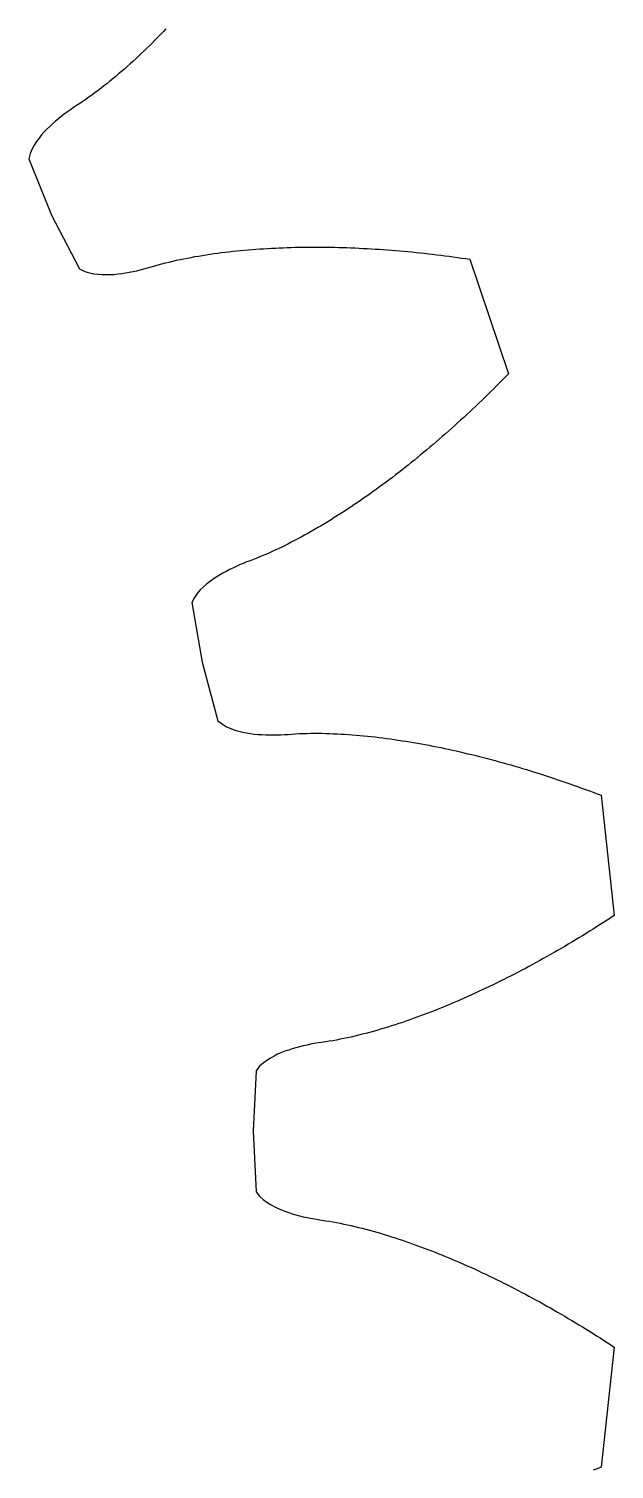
# Model space of a CAD drawing. Header units: millimetres. Extents: x 0 to 584, y -5 to 410.
# Drawn here: x 290.05 to 297.17, y 216.19 to 233.69 of the extents above; entities that cross this region are included whole.
import ezdxf

# ---------------------------------------------------------------- set-up
doc = ezdxf.new("R2010")
doc.units = ezdxf.units.MM
doc.layers.add('Default', color=7, linetype='Continuous')
doc.layers.add('GEAR31', color=7, linetype='Continuous')

# ---------------------------------------------------------------- blocks, each defined once
blk = doc.blocks.new('SE')
at = {"layer": 'GEAR31', "color": 7, "linetype": 'Continuous'}
for p, q in [((291.587, 233.551), (291.554, 233.518)), ((291.621, 233.585), (291.587, 233.551)), ((291.654, 233.618), (291.621, 233.585)), ((291.687, 233.652), (291.654, 233.618)), ((291.719, 233.687), (291.687, 233.652)), ((291.419, 233.387), (291.385, 233.355)), ((291.453, 233.419), (291.419, 233.387)), ((291.487, 233.452), (291.453, 233.419)), ((291.521, 233.485), (291.487, 233.452)), ((291.554, 233.518), (291.521, 233.485)), ((291.213, 233.198), (291.178, 233.168)), ((291.248, 233.229), (291.213, 233.198)), ((291.282, 233.26), (291.248, 233.229)), ((291.317, 233.291), (291.282, 233.26)), ((291.351, 233.323), (291.317, 233.291)), ((291.385, 233.355), (291.351, 233.323)), ((291.001, 233.02), (290.965, 232.992)), ((291.037, 233.049), (291.001, 233.02)), ((291.072, 233.078), (291.037, 233.049)), ((291.108, 233.108), (291.072, 233.078)), ((291.143, 233.138), (291.108, 233.108)), ((291.178, 233.168), (291.143, 233.138)), ((290.782, 232.855), (290.745, 232.829)), ((290.819, 232.881), (290.782, 232.855)), ((290.856, 232.908), (290.819, 232.881)), ((290.893, 232.936), (290.856, 232.908)), ((290.929, 232.964), (290.893, 232.936)), ((290.965, 232.992), (290.929, 232.964)), ((290.52, 232.677), (290.483, 232.65)), ((290.557, 232.703), (290.52, 232.677)), ((290.594, 232.729), (290.557, 232.703)), ((290.632, 232.754), (290.594, 232.729)), ((290.67, 232.778), (290.632, 232.754)), ((290.708, 232.803), (290.67, 232.778)), ((290.745, 232.829), (290.708, 232.803)), ((290.306, 232.502), (290.272, 232.469)), ((290.34, 232.533), (290.306, 232.502)), ((290.375, 232.564), (290.34, 232.533)), ((290.411, 232.594), (290.375, 232.564)), ((290.446, 232.622), (290.411, 232.594)), ((290.483, 232.65), (290.446, 232.622)), ((290.146, 232.319), (290.118, 232.275)), ((290.176, 232.36), (290.146, 232.319)), ((290.207, 232.398), (290.176, 232.36)), ((290.239, 232.435), (290.207, 232.398)), ((290.272, 232.469), (290.239, 232.435)), ((290.068, 232.173), (290.051, 232.106)), ((290.091, 232.228), (290.068, 232.173)), ((290.118, 232.275), (290.091, 232.228)), ((290.051, 232.106), (290.329, 231.424)), ((290.329, 231.424), (290.669, 230.771)), ((291.981, 230.903), (292.026, 230.911)), ((292.026, 230.911), (292.071, 230.92)), ((292.071, 230.92), (292.116, 230.927)), ((292.116, 230.927), (292.162, 230.935)), ((292.162, 230.935), (292.208, 230.942)), ((292.208, 230.942), (292.253, 230.949)), ((292.253, 230.949), (292.299, 230.956)), ((292.299, 230.956), (292.345, 230.962)), ((292.345, 230.962), (292.392, 230.968)), ((292.392, 230.968), (292.438, 230.974)), ((292.438, 230.974), (292.484, 230.979)), ((292.484, 230.979), (292.531, 230.984)), ((292.531, 230.984), (292.577, 230.989)), ((292.577, 230.989), (292.624, 230.994)), ((292.624, 230.994), (292.671, 230.998)), ((292.671, 230.998), (292.718, 231.002)), ((292.718, 231.002), (292.765, 231.006)), ((292.765, 231.006), (292.812, 231.01)), ((292.812, 231.01), (292.859, 231.013)), ((292.859, 231.013), (292.906, 231.016)), ((292.906, 231.016), (292.953, 231.019)), ((292.953, 231.019), (293.001, 231.022)), ((293.001, 231.022), (293.048, 231.024)), ((293.048, 231.024), (293.096, 231.026)), ((293.096, 231.026), (293.144, 231.028)), ((293.144, 231.028), (293.192, 231.03)), ((293.192, 231.03), (293.239, 231.031)), ((293.239, 231.031), (293.287, 231.033)), ((293.287, 231.033), (293.335, 231.034)), ((293.335, 231.034), (293.383, 231.034)), ((293.383, 231.034), (293.432, 231.035)), ((293.432, 231.035), (293.48, 231.035)), ((293.48, 231.035), (293.528, 231.035)), ((293.528, 231.035), (293.577, 231.035)), ((293.577, 231.035), (293.625, 231.035)), ((293.625, 231.035), (293.674, 231.035)), ((293.674, 231.035), (293.722, 231.034)), ((293.722, 231.034), (293.771, 231.033)), ((293.771, 231.033), (293.82, 231.032)), ((293.82, 231.032), (293.869, 231.03)), ((293.869, 231.03), (293.917, 231.029)), ((293.917, 231.029), (293.966, 231.027)), ((293.966, 231.027), (294.015, 231.025)), ((294.015, 231.025), (294.065, 231.023)), ((294.065, 231.023), (294.114, 231.02)), ((294.114, 231.02), (294.163, 231.018)), ((294.163, 231.018), (294.212, 231.015)), ((294.212, 231.015), (294.262, 231.012)), ((294.262, 231.012), (294.311, 231.009)), ((294.311, 231.009), (294.36, 231.005)), ((294.36, 231.005), (294.41, 231.001)), ((294.41, 231.001), (294.46, 230.998)), ((294.46, 230.998), (294.509, 230.994)), ((294.509, 230.994), (294.559, 230.989)), ((294.559, 230.989), (294.609, 230.985)), ((294.609, 230.985), (294.659, 230.98)), ((294.659, 230.98), (294.708, 230.976)), ((294.708, 230.976), (294.758, 230.971)), ((294.758, 230.971), (294.808, 230.965)), ((294.808, 230.965), (294.858, 230.96)), ((294.858, 230.96), (294.909, 230.954)), ((294.909, 230.954), (294.959, 230.949)), ((294.959, 230.949), (295.009, 230.943)), ((295.009, 230.943), (295.059, 230.937)), ((295.059, 230.937), (295.109, 230.93)), ((295.109, 230.93), (295.16, 230.924)), ((295.16, 230.924), (295.21, 230.917)), ((295.21, 230.917), (295.261, 230.91)), ((290.669, 230.771), (290.731, 230.741)), ((290.731, 230.741), (290.788, 230.722)), ((291.273, 230.729), (291.318, 230.738)), ((291.318, 230.738), (291.363, 230.748)), ((291.363, 230.748), (291.407, 230.758)), ((291.407, 230.758), (291.451, 230.77)), ((291.451, 230.77), (291.495, 230.782)), ((291.495, 230.782), (291.538, 230.794)), ((291.538, 230.794), (291.582, 230.807)), ((291.582, 230.807), (291.625, 230.82)), ((291.625, 230.82), (291.669, 230.832)), ((291.669, 230.832), (291.713, 230.843)), ((291.713, 230.843), (291.757, 230.854)), ((291.757, 230.854), (291.801, 230.865)), ((291.801, 230.865), (291.846, 230.875)), ((291.846, 230.875), (291.891, 230.885)), ((291.891, 230.885), (291.936, 230.894)), ((291.936, 230.894), (291.981, 230.903)), ((295.261, 230.91), (295.311, 230.903)), ((295.311, 230.903), (295.362, 230.896)), ((295.362, 230.896), (295.412, 230.888)), ((295.412, 230.888), (295.881, 229.497)), ((290.788, 230.722), (290.841, 230.712)), ((290.841, 230.712), (290.893, 230.705)), ((290.893, 230.705), (290.943, 230.702)), ((290.943, 230.702), (290.992, 230.701)), ((290.992, 230.701), (291.041, 230.701)), ((291.041, 230.701), (291.088, 230.704)), ((291.088, 230.704), (291.135, 230.709)), ((291.135, 230.709), (291.182, 230.715)), ((291.182, 230.715), (291.228, 230.722)), ((291.228, 230.722), (291.273, 230.729)), ((295.738, 229.351), (295.702, 229.316)), ((295.774, 229.387), (295.738, 229.351)), ((295.81, 229.424), (295.774, 229.387)), ((295.845, 229.46), (295.81, 229.424)), ((295.881, 229.497), (295.845, 229.46)), ((295.557, 229.174), (295.52, 229.139)), ((295.593, 229.209), (295.557, 229.174)), ((295.629, 229.244), (295.593, 229.209)), ((295.666, 229.28), (295.629, 229.244)), ((295.702, 229.316), (295.666, 229.28)), ((295.374, 229.001), (295.337, 228.967)), ((295.41, 229.035), (295.374, 229.001)), ((295.447, 229.07), (295.41, 229.035)), ((295.484, 229.104), (295.447, 229.07)), ((295.52, 229.139), (295.484, 229.104)), ((295.189, 228.833), (295.152, 228.8)), ((295.226, 228.866), (295.189, 228.833)), ((295.263, 228.9), (295.226, 228.866)), ((295.3, 228.933), (295.263, 228.9)), ((295.337, 228.967), (295.3, 228.933)), ((294.965, 228.638), (294.927, 228.606)), ((295.002, 228.67), (294.965, 228.638)), ((295.04, 228.702), (295.002, 228.67)), ((295.077, 228.734), (295.04, 228.702)), ((295.115, 228.767), (295.077, 228.734)), ((295.152, 228.8), (295.115, 228.767)), ((294.776, 228.48), (294.738, 228.449)), ((294.814, 228.511), (294.776, 228.48)), ((294.852, 228.543), (294.814, 228.511)), ((294.89, 228.574), (294.852, 228.543)), ((294.927, 228.606), (294.89, 228.574)), ((294.547, 228.298), (294.509, 228.269)), ((294.586, 228.328), (294.547, 228.298)), ((294.624, 228.358), (294.586, 228.328)), ((294.662, 228.388), (294.624, 228.358)), ((294.7, 228.419), (294.662, 228.388)), ((294.738, 228.449), (294.7, 228.419)), ((294.316, 228.124), (294.277, 228.096)), ((294.355, 228.152), (294.316, 228.124)), ((294.393, 228.181), (294.355, 228.152)), ((294.432, 228.21), (294.393, 228.181)), ((294.47, 228.239), (294.432, 228.21)), ((294.509, 228.269), (294.47, 228.239)), ((294.082, 227.958), (294.042, 227.931)), ((294.121, 227.985), (294.082, 227.958)), ((294.16, 228.012), (294.121, 227.985)), ((294.199, 228.04), (294.16, 228.012)), ((294.238, 228.068), (294.199, 228.04)), ((294.277, 228.096), (294.238, 228.068)), ((293.805, 227.775), (293.765, 227.75)), ((293.845, 227.8), (293.805, 227.775)), ((293.885, 227.826), (293.845, 227.8)), ((293.924, 227.852), (293.885, 227.826)), ((293.964, 227.878), (293.924, 227.852)), ((294.003, 227.904), (293.964, 227.878)), ((294.042, 227.931), (294.003, 227.904)), ((293.525, 227.605), (293.484, 227.582)), ((293.565, 227.628), (293.525, 227.605)), ((293.605, 227.652), (293.565, 227.628)), ((293.645, 227.676), (293.605, 227.652)), ((293.685, 227.7), (293.645, 227.676)), ((293.725, 227.725), (293.685, 227.7)), ((293.765, 227.75), (293.725, 227.725)), ((293.199, 227.429), (293.158, 227.408)), ((293.24, 227.45), (293.199, 227.429)), ((293.281, 227.471), (293.24, 227.45)), ((293.322, 227.492), (293.281, 227.471)), ((293.363, 227.514), (293.322, 227.492)), ((293.403, 227.536), (293.363, 227.514)), ((293.444, 227.559), (293.403, 227.536)), ((293.484, 227.582), (293.444, 227.559)), ((292.783, 227.243), (292.74, 227.227)), ((292.825, 227.259), (292.783, 227.243)), ((292.867, 227.276), (292.825, 227.259)), ((292.909, 227.294), (292.867, 227.276)), ((292.951, 227.312), (292.909, 227.294)), ((292.992, 227.33), (292.951, 227.312)), ((293.034, 227.349), (292.992, 227.33)), ((293.075, 227.368), (293.034, 227.349)), ((293.117, 227.388), (293.075, 227.368)), ((293.158, 227.408), (293.117, 227.388)), ((292.408, 227.074), (292.368, 227.051)), ((292.449, 227.097), (292.408, 227.074)), ((292.49, 227.118), (292.449, 227.097)), ((292.531, 227.138), (292.49, 227.118)), ((292.572, 227.158), (292.531, 227.138)), ((292.614, 227.176), (292.572, 227.158)), ((292.656, 227.194), (292.614, 227.176)), ((292.698, 227.211), (292.656, 227.194)), ((292.74, 227.227), (292.698, 227.211)), ((292.172, 226.907), (292.135, 226.871)), ((292.21, 226.941), (292.172, 226.907)), ((292.249, 226.971), (292.21, 226.941)), ((292.288, 227), (292.249, 226.971)), ((292.328, 227.026), (292.288, 227)), ((292.368, 227.051), (292.328, 227.026)), ((292.065, 226.781), (292.034, 226.719)), ((292.034, 226.719), (292.158, 225.994)), ((292.099, 226.83), (292.065, 226.781)), ((292.135, 226.871), (292.099, 226.83)), ((292.158, 225.994), (292.35, 225.283)), ((292.35, 225.283), (292.404, 225.24)), ((292.404, 225.24), (292.456, 225.21)), ((292.456, 225.21), (292.506, 225.188)), ((292.506, 225.188), (292.555, 225.17)), ((292.555, 225.17), (292.603, 225.156)), ((292.603, 225.156), (292.651, 225.145)), ((292.651, 225.145), (292.699, 225.135)), ((292.699, 225.135), (292.746, 225.127)), ((292.746, 225.127), (292.792, 225.122)), ((292.792, 225.122), (292.839, 225.118)), ((292.839, 225.118), (292.885, 225.114)), ((292.885, 225.114), (292.931, 225.112)), ((292.931, 225.112), (292.977, 225.111)), ((292.977, 225.111), (293.023, 225.111)), ((293.023, 225.111), (293.069, 225.112)), ((293.069, 225.112), (293.114, 225.113)), ((293.114, 225.113), (293.159, 225.115)), ((293.159, 225.115), (293.205, 225.118)), ((293.205, 225.118), (293.25, 225.122)), ((293.25, 225.122), (293.295, 225.125)), ((293.295, 225.125), (293.34, 225.127)), ((293.34, 225.127), (293.385, 225.129)), ((293.385, 225.129), (293.431, 225.13)), ((293.431, 225.13), (293.477, 225.131)), ((293.477, 225.131), (293.522, 225.131)), ((293.522, 225.131), (293.568, 225.131)), ((293.568, 225.131), (293.614, 225.131)), ((293.614, 225.131), (293.66, 225.13)), ((293.66, 225.13), (293.706, 225.128)), ((293.706, 225.128), (293.752, 225.126)), ((293.752, 225.126), (293.798, 225.124)), ((293.798, 225.124), (293.844, 225.122)), ((293.844, 225.122), (293.89, 225.119)), ((293.89, 225.119), (293.936, 225.116)), ((293.936, 225.116), (293.982, 225.113)), ((293.982, 225.113), (294.029, 225.109)), ((294.029, 225.109), (294.075, 225.105)), ((294.075, 225.105), (294.121, 225.101)), ((294.121, 225.101), (294.168, 225.096)), ((294.168, 225.096), (294.214, 225.091)), ((294.214, 225.091), (294.261, 225.086)), ((294.261, 225.086), (294.308, 225.08)), ((294.308, 225.08), (294.354, 225.074)), ((294.354, 225.074), (294.401, 225.068)), ((294.401, 225.068), (294.448, 225.062)), ((294.448, 225.062), (294.494, 225.055)), ((294.494, 225.055), (294.541, 225.049)), ((294.541, 225.049), (294.588, 225.041)), ((294.588, 225.041), (294.635, 225.034)), ((294.635, 225.034), (294.682, 225.026)), ((294.682, 225.026), (294.729, 225.019)), ((294.729, 225.019), (294.776, 225.01)), ((294.776, 225.01), (294.823, 225.002)), ((294.823, 225.002), (294.87, 224.993)), ((294.87, 224.993), (294.917, 224.985)), ((294.917, 224.985), (294.964, 224.975)), ((294.964, 224.975), (295.011, 224.966)), ((295.011, 224.966), (295.058, 224.957)), ((295.058, 224.957), (295.105, 224.947)), ((295.105, 224.947), (295.152, 224.937)), ((295.152, 224.937), (295.2, 224.926)), ((295.2, 224.926), (295.247, 224.916)), ((295.247, 224.916), (295.294, 224.905)), ((295.294, 224.905), (295.341, 224.894)), ((295.341, 224.894), (295.389, 224.883)), ((295.389, 224.883), (295.436, 224.872)), ((295.436, 224.872), (295.483, 224.86)), ((295.483, 224.86), (295.531, 224.848)), ((295.531, 224.848), (295.578, 224.836)), ((295.578, 224.836), (295.626, 224.824)), ((295.626, 224.824), (295.673, 224.811)), ((295.673, 224.811), (295.721, 224.799)), ((295.721, 224.799), (295.768, 224.786)), ((295.768, 224.786), (295.816, 224.772)), ((295.816, 224.772), (295.863, 224.759)), ((295.863, 224.759), (295.911, 224.746)), ((295.911, 224.746), (295.958, 224.732)), ((295.958, 224.732), (296.006, 224.718)), ((296.006, 224.718), (296.053, 224.704)), ((296.053, 224.704), (296.101, 224.689)), ((296.101, 224.689), (296.149, 224.675)), ((296.149, 224.675), (296.196, 224.66)), ((296.196, 224.66), (296.244, 224.645)), ((296.244, 224.645), (296.292, 224.63)), ((296.292, 224.63), (296.339, 224.614)), ((296.339, 224.614), (296.387, 224.599)), ((296.387, 224.599), (296.435, 224.583)), ((296.435, 224.583), (296.482, 224.567)), ((296.482, 224.567), (296.53, 224.551)), ((296.53, 224.551), (296.578, 224.534)), ((296.578, 224.534), (296.626, 224.517)), ((296.626, 224.517), (296.673, 224.501)), ((296.673, 224.501), (296.721, 224.484)), ((296.721, 224.484), (296.769, 224.466)), ((296.769, 224.466), (296.817, 224.449)), ((296.817, 224.449), (296.865, 224.431)), ((296.865, 224.431), (296.912, 224.414)), ((296.912, 224.414), (296.96, 224.396)), ((296.96, 224.396), (297.008, 224.378)), ((297.008, 224.378), (297.167, 222.918)), ((297.124, 222.89), (297.081, 222.862)), ((297.167, 222.918), (297.124, 222.89)), ((296.824, 222.699), (296.78, 222.672)), ((296.867, 222.726), (296.824, 222.699)), ((296.91, 222.752), (296.867, 222.726)), ((296.953, 222.779), (296.91, 222.752)), ((296.995, 222.807), (296.953, 222.779)), ((297.038, 222.834), (296.995, 222.807)), ((297.081, 222.862), (297.038, 222.834)), ((296.521, 222.518), (296.478, 222.492)), ((296.565, 222.543), (296.521, 222.518)), ((296.608, 222.568), (296.565, 222.543)), ((296.651, 222.594), (296.608, 222.568)), ((296.694, 222.62), (296.651, 222.594)), ((296.737, 222.646), (296.694, 222.62)), ((296.78, 222.672), (296.737, 222.646)), ((296.218, 222.346), (296.174, 222.322)), ((296.261, 222.37), (296.218, 222.346)), ((296.305, 222.394), (296.261, 222.37)), ((296.348, 222.418), (296.305, 222.394)), ((296.391, 222.443), (296.348, 222.418)), ((296.435, 222.468), (296.391, 222.443)), ((296.478, 222.492), (296.435, 222.468)), ((295.913, 222.185), (295.869, 222.163)), ((295.956, 222.207), (295.913, 222.185)), ((296, 222.23), (295.956, 222.207)), ((296.044, 222.253), (296, 222.23)), ((296.087, 222.276), (296.044, 222.253)), ((296.131, 222.299), (296.087, 222.276)), ((296.174, 222.322), (296.131, 222.299)), ((295.519, 221.993), (295.475, 221.973)), ((295.563, 222.013), (295.519, 221.993)), ((295.606, 222.034), (295.563, 222.013)), ((295.65, 222.055), (295.606, 222.034)), ((295.694, 222.076), (295.65, 222.055)), ((295.738, 222.097), (295.694, 222.076)), ((295.782, 222.119), (295.738, 222.097)), ((295.825, 222.141), (295.782, 222.119)), ((295.869, 222.163), (295.825, 222.141)), ((295.123, 221.82), (295.079, 221.802)), ((295.167, 221.838), (295.123, 221.82)), ((295.211, 221.856), (295.167, 221.838)), ((295.255, 221.875), (295.211, 221.856)), ((295.299, 221.894), (295.255, 221.875)), ((295.343, 221.914), (295.299, 221.894)), ((295.387, 221.933), (295.343, 221.914)), ((295.431, 221.953), (295.387, 221.933)), ((295.475, 221.973), (295.431, 221.953)), ((294.681, 221.651), (294.636, 221.636)), ((294.725, 221.667), (294.681, 221.651)), ((294.769, 221.683), (294.725, 221.667)), ((294.813, 221.699), (294.769, 221.683)), ((294.858, 221.715), (294.813, 221.699)), ((294.902, 221.732), (294.858, 221.715)), ((294.946, 221.749), (294.902, 221.732)), ((294.99, 221.766), (294.946, 221.749)), ((295.034, 221.784), (294.99, 221.766)), ((295.079, 221.802), (295.034, 221.784)), ((294.103, 221.475), (294.058, 221.463)), ((294.147, 221.486), (294.103, 221.475)), ((294.192, 221.498), (294.147, 221.486)), ((294.236, 221.51), (294.192, 221.498)), ((294.281, 221.523), (294.236, 221.51)), ((294.325, 221.536), (294.281, 221.523)), ((294.37, 221.549), (294.325, 221.536)), ((294.414, 221.563), (294.37, 221.549)), ((294.459, 221.577), (294.414, 221.563)), ((294.503, 221.591), (294.459, 221.577)), ((294.548, 221.606), (294.503, 221.591)), ((294.592, 221.62), (294.548, 221.606)), ((294.636, 221.636), (294.592, 221.62)), ((293.254, 221.299), (293.21, 221.284)), ((293.299, 221.312), (293.254, 221.299)), ((293.343, 221.324), (293.299, 221.312)), ((293.388, 221.335), (293.343, 221.324)), ((293.433, 221.345), (293.388, 221.335)), ((293.477, 221.354), (293.433, 221.345)), ((293.522, 221.362), (293.477, 221.354)), ((293.567, 221.37), (293.522, 221.362)), ((293.611, 221.376), (293.567, 221.37)), ((293.656, 221.383), (293.611, 221.376)), ((293.701, 221.39), (293.656, 221.383)), ((293.746, 221.397), (293.701, 221.39)), ((293.79, 221.405), (293.746, 221.397)), ((293.835, 221.414), (293.79, 221.405)), ((293.88, 221.423), (293.835, 221.414)), ((293.924, 221.432), (293.88, 221.423)), ((293.969, 221.442), (293.924, 221.432)), ((294.014, 221.453), (293.969, 221.442)), ((294.058, 221.463), (294.014, 221.453)), ((292.9, 221.126), (292.856, 221.086)), ((292.944, 221.158), (292.9, 221.126)), ((292.988, 221.186), (292.944, 221.158)), ((293.032, 221.211), (292.988, 221.186)), ((293.076, 221.232), (293.032, 221.211)), ((293.121, 221.252), (293.076, 221.232)), ((293.165, 221.269), (293.121, 221.252)), ((293.21, 221.284), (293.165, 221.269)), ((292.813, 221.032), (292.778, 220.297)), ((292.856, 221.086), (292.813, 221.032)), ((292.778, 220.297), (292.813, 219.561)), ((292.813, 219.561), (292.856, 219.508)), ((292.856, 219.508), (292.9, 219.467)), ((292.9, 219.467), (292.944, 219.436)), ((292.944, 219.436), (292.988, 219.408)), ((292.988, 219.408), (293.032, 219.383)), ((293.032, 219.383), (293.076, 219.362)), ((293.076, 219.362), (293.121, 219.342)), ((293.121, 219.342), (293.165, 219.325)), ((293.165, 219.325), (293.21, 219.309)), ((293.21, 219.309), (293.254, 219.295)), ((293.254, 219.295), (293.299, 219.282)), ((293.299, 219.282), (293.343, 219.27)), ((293.343, 219.27), (293.388, 219.259)), ((293.388, 219.259), (293.433, 219.249)), ((293.433, 219.249), (293.477, 219.24)), ((293.477, 219.24), (293.522, 219.232)), ((293.522, 219.232), (293.567, 219.224)), ((293.567, 219.224), (293.611, 219.217)), ((293.611, 219.217), (293.656, 219.211)), ((293.656, 219.211), (293.701, 219.204)), ((293.701, 219.204), (293.746, 219.197)), ((293.746, 219.197), (293.79, 219.189)), ((293.79, 219.189), (293.835, 219.18)), ((293.835, 219.18), (293.88, 219.171)), ((293.88, 219.171), (293.924, 219.161)), ((293.924, 219.161), (293.969, 219.151)), ((293.969, 219.151), (294.014, 219.141)), ((294.014, 219.141), (294.058, 219.13)), ((294.058, 219.13), (294.103, 219.119)), ((294.103, 219.119), (294.147, 219.108)), ((294.147, 219.108), (294.192, 219.096)), ((294.192, 219.096), (294.236, 219.083)), ((294.236, 219.083), (294.281, 219.071)), ((294.281, 219.071), (294.325, 219.058)), ((294.325, 219.058), (294.37, 219.044)), ((294.37, 219.044), (294.414, 219.031)), ((294.414, 219.031), (294.459, 219.017)), ((294.459, 219.017), (294.503, 219.003)), ((294.503, 219.003), (294.548, 218.988)), ((294.548, 218.988), (294.592, 218.973)), ((294.592, 218.973), (294.636, 218.958)), ((294.636, 218.958), (294.681, 218.943)), ((294.681, 218.943), (294.725, 218.927)), ((294.725, 218.927), (294.769, 218.911)), ((294.769, 218.911), (294.813, 218.895)), ((294.813, 218.895), (294.858, 218.878)), ((294.858, 218.878), (294.902, 218.862)), ((294.902, 218.862), (294.946, 218.845)), ((294.946, 218.845), (294.99, 218.827)), ((294.99, 218.827), (295.034, 218.81)), ((295.034, 218.81), (295.079, 218.792)), ((295.079, 218.792), (295.123, 218.774)), ((295.123, 218.774), (295.167, 218.756)), ((295.167, 218.756), (295.211, 218.737)), ((295.211, 218.737), (295.255, 218.718)), ((295.255, 218.718), (295.299, 218.699)), ((295.299, 218.699), (295.343, 218.68)), ((295.343, 218.68), (295.387, 218.661)), ((295.387, 218.661), (295.431, 218.641)), ((295.431, 218.641), (295.475, 218.621)), ((295.475, 218.621), (295.519, 218.601)), ((295.519, 218.601), (295.563, 218.58)), ((295.563, 218.58), (295.606, 218.56)), ((295.606, 218.56), (295.65, 218.539)), ((295.65, 218.539), (295.694, 218.518)), ((295.694, 218.518), (295.738, 218.496)), ((295.738, 218.496), (295.782, 218.475)), ((295.782, 218.475), (295.825, 218.453)), ((295.825, 218.453), (295.869, 218.431)), ((295.869, 218.431), (295.913, 218.409)), ((295.913, 218.409), (295.956, 218.387)), ((295.956, 218.387), (296, 218.364)), ((296, 218.364), (296.044, 218.341)), ((296.044, 218.341), (296.087, 218.318)), ((296.087, 218.318), (296.131, 218.295)), ((296.131, 218.295), (296.174, 218.271)), ((296.174, 218.271), (296.218, 218.248)), ((296.218, 218.248), (296.261, 218.224)), ((296.261, 218.224), (296.305, 218.2)), ((296.305, 218.2), (296.348, 218.175)), ((296.348, 218.175), (296.391, 218.151)), ((296.391, 218.151), (296.435, 218.126)), ((296.435, 218.126), (296.478, 218.101)), ((296.478, 218.101), (296.521, 218.076)), ((296.521, 218.076), (296.565, 218.051)), ((296.565, 218.051), (296.608, 218.025)), ((296.608, 218.025), (296.651, 218)), ((296.651, 218), (296.694, 217.974)), ((296.694, 217.974), (296.737, 217.948)), ((296.737, 217.948), (296.78, 217.921)), ((296.78, 217.921), (296.824, 217.895)), ((296.824, 217.895), (296.867, 217.868)), ((296.867, 217.868), (296.91, 217.841)), ((296.91, 217.841), (296.953, 217.814)), ((296.953, 217.814), (296.995, 217.787)), ((296.995, 217.787), (297.038, 217.76)), ((297.167, 217.676), (297.008, 216.216)), ((297.038, 217.76), (297.081, 217.732)), ((297.081, 217.732), (297.124, 217.704)), ((297.124, 217.704), (297.167, 217.676)), ((296.96, 216.198), (296.912, 216.18)), ((297.008, 216.216), (296.96, 216.198))]:
    blk.add_line(p, q, dxfattribs=at)

msp = doc.modelspace()

# ---------------------------------------------------------------- block references
at = {"layer": 'Default'}
msp.add_blockref('SE', (0, 0), dxfattribs=at)

doc.saveas('drawing.dxf')
